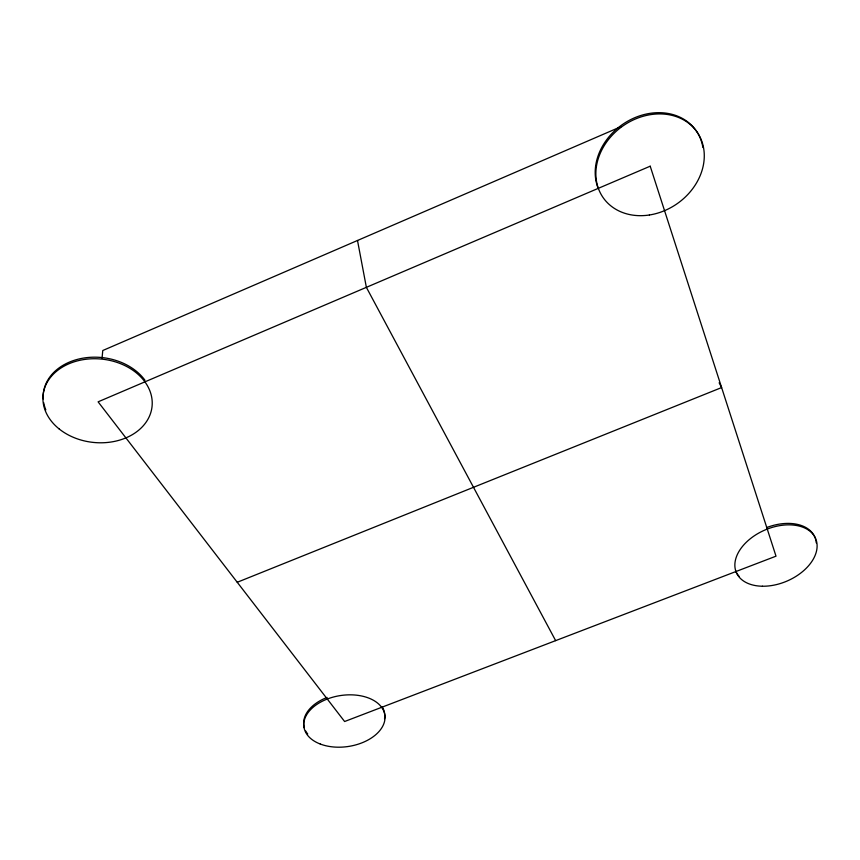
<?xml version="1.0" encoding="UTF-8"?>
<svg xmlns="http://www.w3.org/2000/svg" width="860" height="860" viewBox="0 0 860 860"><rect width="100%" height="100%" fill="white"/><g stroke="black" fill="none" stroke-linecap="round" stroke-linejoin="round"><path stroke-width="1.29" d="M102.039 358.416L102.759 350.525L621.318 126.517M237.242 582.274L721.615 387.57L719.143 382.797M555.646 640.635L366.371 287.337L357.502 240.477M307.729 733.999A40.839 25.768 -8.5 0 1 305.73 731.043M304.386 727.883A40.839 25.768 -8.5 0 1 327.112 697.428M382.087 706.726A40.839 25.768 -8.5 0 1 384.549 718.713M815.904 540.424A43.075 27.81 -23.2 0 1 816.269 542.886M739.041 576.243A43.075 27.81 -23.2 0 1 735.719 571.158M766.539 527.61A43.075 27.81 -23.2 0 1 815.613 539.241M597.668 187.018A57.201 47.364 -35.2 0 1 637.324 116.691A57.201 47.364 -35.2 0 1 702.899 147.522M45.827 409.887A54.685 41.839 6 0 1 43.688 402.63M43.226 398.954A54.685 41.839 6 0 1 82.281 358.287A54.685 41.839 6 0 1 144.996 380.292M650.203 166.195L98.105 401.835L344.613 721.518L776.01 556.173L650.203 166.195M320.307 744.05A40.893 25.757 -8.5 0 0 384.775 720.304A40.893 25.757 -8.5 0 0 328.133 698.707A40.893 25.757 -8.5 0 0 320.307 744.05M762.444 586.23A43.129 27.81 -23.2 0 0 816.387 540.693A43.129 27.81 -23.2 0 0 749.114 539.714A43.129 27.81 -23.2 0 0 762.444 586.23M649.408 214.989A57.287 47.407 -35.1 0 0 697.342 132.451A57.287 47.407 -35.1 0 0 603.441 146.963A57.287 47.407 -35.1 0 0 649.408 214.989M59.082 428.882A54.771 41.86 6 0 0 150.425 413.746A54.771 41.86 6 0 0 83.227 359.652A54.771 41.86 6 0 0 59.082 428.882"/></g></svg>
